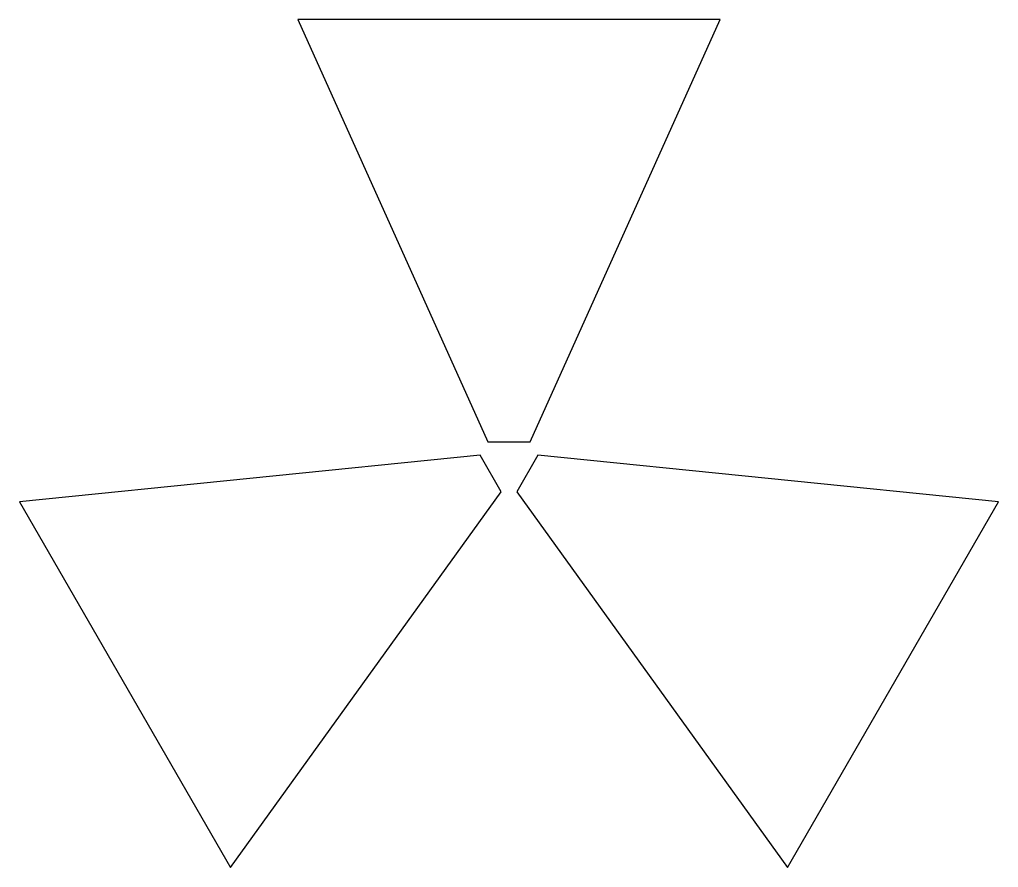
# Model space of a CAD drawing. Extents: x -472.32 to -467.68, y -471.92 to -467.9.
import ezdxf

# ---------------------------------------------------------------- set-up
doc = ezdxf.new("R2010")
doc.units = 13
doc.layers.add('MAGNET', color=11, linetype='Continuous')

msp = doc.modelspace()

# ---------------------------------------------------------------- linework, layer by layer
at = {"layer": 'MAGNET'}
for points in [[(-469.9, -469.9), (-469, -467.9), (-471, -467.9), (-470.1, -469.9), (-469.9, -469.9)], [(-470.1366, -469.9634), (-472.3187, -470.184), (-471.3187, -471.916), (-470.0366, -470.1366), (-470.1366, -469.9634)], [(-469.9634, -470.1366), (-468.6813, -471.916), (-467.6813, -470.184), (-469.8634, -469.9634), (-469.9634, -470.1366)]]:
    msp.add_lwpolyline(points, dxfattribs=at)

doc.saveas('drawing.dxf')
